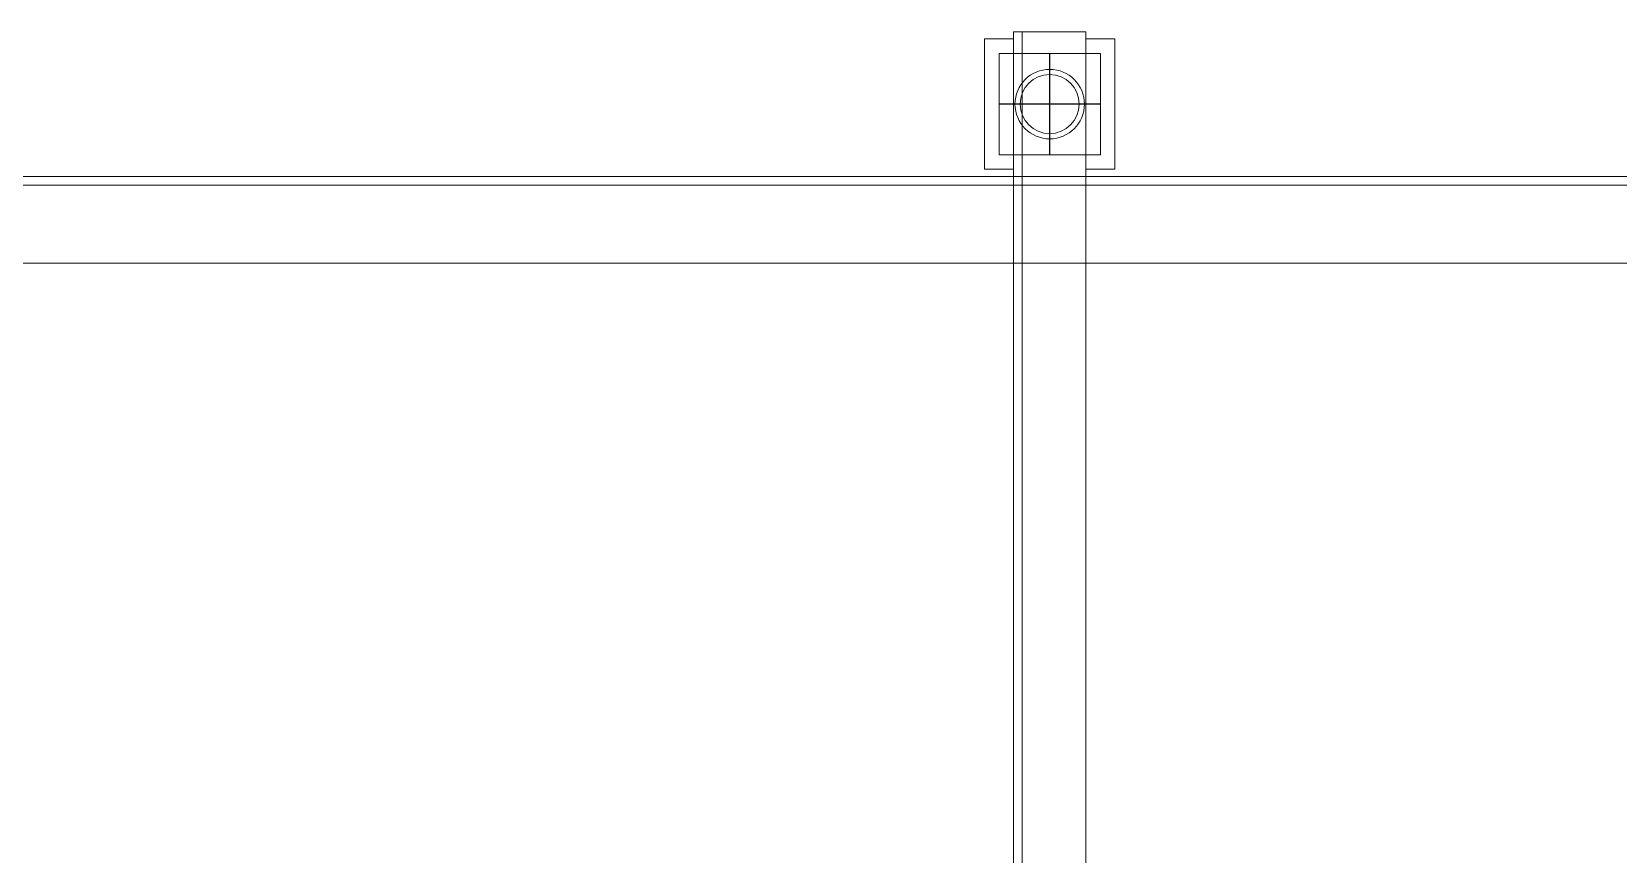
# Model space of a CAD drawing. Header units: millimetres. Extents: x -243837 to -5443, y 40 to 285140.
# Drawn here: x -117325 to -116228, y 79618 to 80186 of the extents above; entities that cross this region are included whole.
import ezdxf

# ---------------------------------------------------------------- set-up
doc = ezdxf.new("R2010")
doc.units = ezdxf.units.MM
doc.linetypes.add('HIDDEN', pattern=[0.375, 0.25, -0.125])
doc.layers.add('1', color=7, linetype='Continuous')
doc.layers.add('3', color=3, linetype='Continuous')
for name, color, linetype, lineweight in [('2', 3, 'Continuous', 20), ('DIM', 1, 'Continuous', 9), ('R-OBJECT', 2, 'Continuous', 20)]:
    doc.layers.add(name, color=color, linetype=linetype, lineweight=lineweight)

# ---------------------------------------------------------------- blocks, each defined once
blk = doc.blocks.new('A$C665F34CB')
at = {"layer": '1'}
for p, q in [((0, 35), (0, -35)), ((-35, 0), (35, 0))]:
    blk.add_line(p, q, dxfattribs=at)
at = {"layer": '2'}
blk.add_lwpolyline([(-35, 35), (35, 35), (35, -35), (-35, -35)], close=True, dxfattribs=at)
for radius in [24, 20.4]:
    blk.add_circle((0, 0), radius, dxfattribs=at)
blk = doc.blocks.new('A$C60246740')
at = {"layer": '2', "color": 6, "lineweight": 9}
for p, q in [((13207.9, 1420, 0), (13207.9, -1805, 0)), ((-140, 1320, 0), (17893.7, 1320, 319.6)), ((-140, 1314, 0), (17893.7, 1314, 319.6))]:
    blk.add_line(p, q, dxfattribs=at)
at = {"layer": '2', "color": 6, "lineweight": 9, "elevation": 0}
for points in [[(13207.9, 1325), (13187.9, 1325), (13187.9, 1415), (13207.9, 1415)], [(13207.9, -1805), (13257.9, -1805), (13257.9, 1420), (13207.9, 1420)], [(13257.9, 1415), (13277.9, 1415), (13277.9, 1325), (13257.9, 1325)]]:
    blk.add_lwpolyline(points, dxfattribs=at)
at = {"layer": '2', "color": 6, "lineweight": 9}
blk.add_lwpolyline([(17893.7, 1320), (17893.7, 1260), (-140, 1260), (-140, 1320)], dxfattribs=at)
at = {"layer": '3', "color": 6, "linetype": 'HIDDEN', "lineweight": 9}
blk.add_line((13213.9, 1420, 0), (13213.9, -1805, 0), dxfattribs=at)
at = {"layer": 'DIM', "color": 6, "lineweight": 9, "rotation": 180}
blk.add_blockref('A$C665F34CB', (13232.9, 1370, 0), dxfattribs=at)

msp = doc.modelspace()

# ---------------------------------------------------------------- block references
at = {"layer": 'R-OBJECT', "ltscale": 10}
msp.add_blockref('A$C60246740', (-129853.87, 78766.32, 0), dxfattribs=at)

doc.saveas('drawing.dxf')
